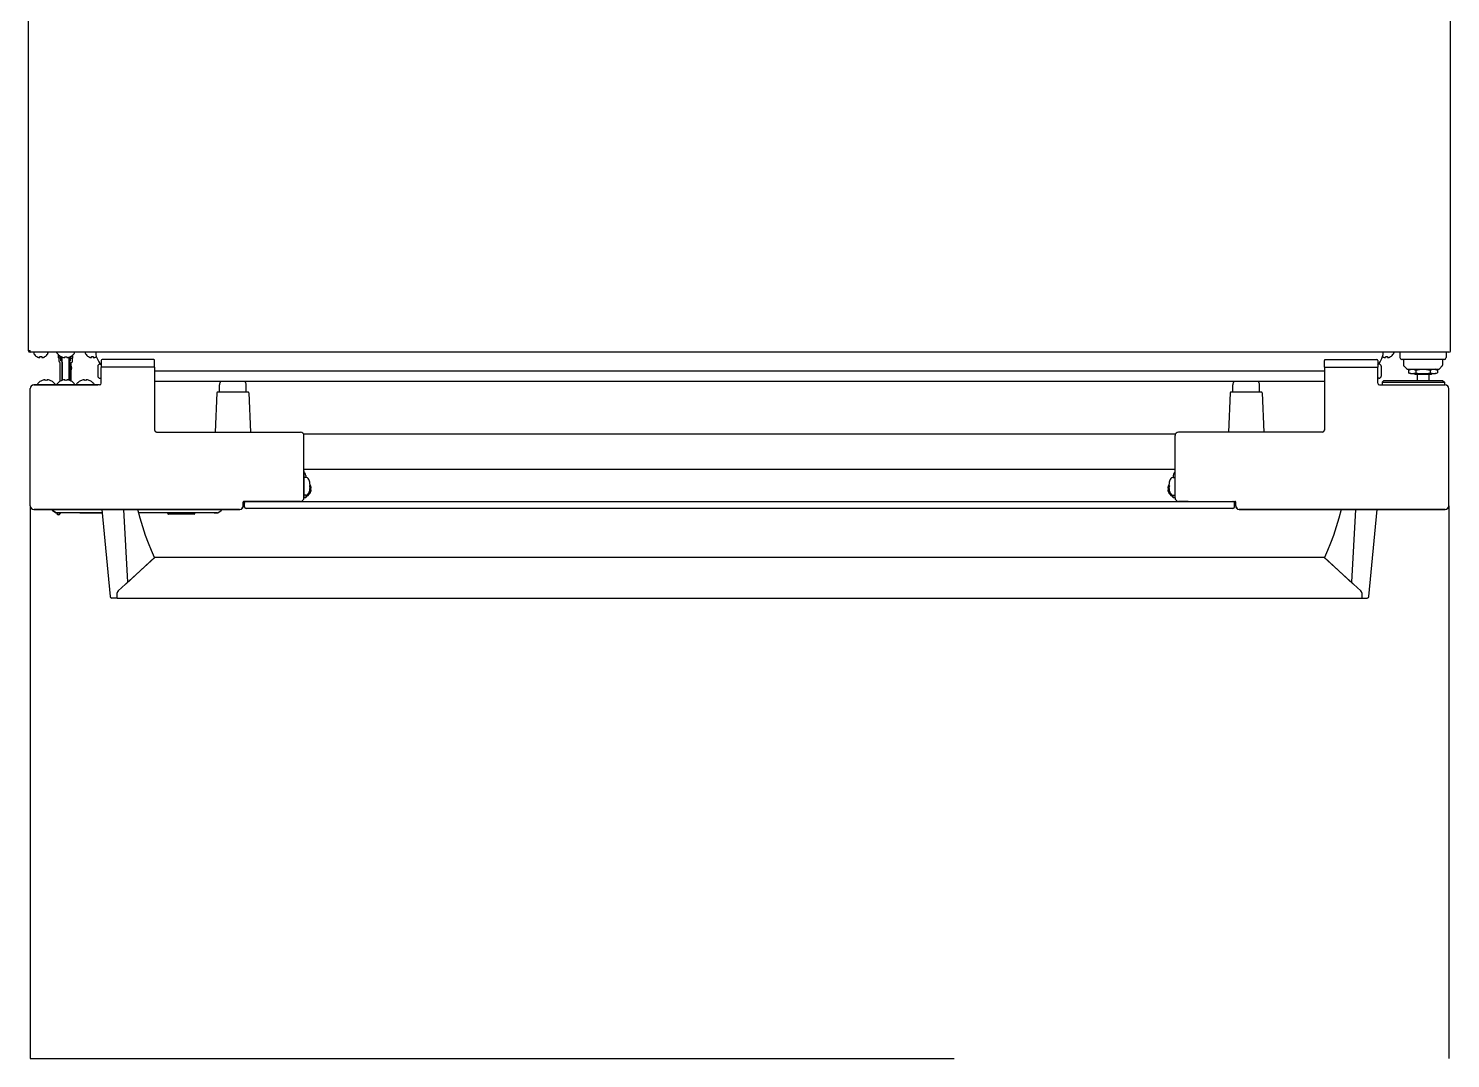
# Model space of a CAD drawing. Header units: millimetres. Extents: x -4975 to 152, y 4191 to 7264.
# Drawn here: x -2086 to -1286, y 4191 to 4771 of the extents above; entities that cross this region are included whole.
import ezdxf

# ---------------------------------------------------------------- set-up
doc = ezdxf.new("R2010")
doc.units = ezdxf.units.MM
doc.header["$LTSCALE"] = 346.5
doc.linetypes.add('HIDDEN', pattern=[0.2, 0.1, -0.1])
doc.layers.get('0').update_dxf_attribs({"linetype": 'CONTINUOUS'})
doc.layers.add('GEOM', color=7, linetype='CONTINUOUS')

msp = doc.modelspace()

# ---------------------------------------------------------------- linework, layer by layer
at = {"color": 7, "linetype": 'Continuous'}
for p, q in [((-2086.04, 4589.4), (-2086.04, 5287.8)), ((-1286.04, 4589.4), (-1286.04, 5287.8)), ((-2085.14, 4589.4), (-2086.04, 4589.4)), ((-2085.85, 4588.94), (-2085.27, 4589.4)), ((-2085.14, 4588.94), (-2085.14, 4589.5)), ((-2085.14, 4588.94), (-2085.14, 4588.6)), ((-2085.04, 4588.6), (-2085.14, 4588.6)), ((-1287.04, 4588.6), (-2085.04, 4588.6)), ((-2083.04, 4588.2), (-2083.04, 4588)), ((-2081.34, 4586.12), (-2081.34, 4586.15)), ((-2079.54, 4585.6), (-2079.54, 4586.15)), ((-2078.54, 4586.15), (-2078.54, 4585.6)), ((-2076.74, 4586.15), (-2076.74, 4586.12)), ((-2075.04, 4588.2), (-2075.04, 4588)), ((-2070.04, 4588.28), (-2070.04, 4588.4)), ((-2069.54, 4587.56), (-2069.54, 4587.6)), ((-2069.54, 4587.6), (-2069.52, 4587.6)), ((-2069.09, 4585.55), (-2069.09, 4587.15)), ((-2068.79, 4583.4), (-2068.79, 4586.89)), ((-2068.79, 4586.75), (-2068.71, 4586.75)), ((-2067.79, 4585.25), (-2068.79, 4585.25)), ((-2068.71, 4586.75), (-2068.6, 4586.75)), ((-2067.79, 4583.75), (-2067.79, 4586.25)), ((-2067.04, 4572.86), (-2067.04, 4585.93)), ((-2065.59, 4585.64), (-2065.59, 4586)), ((-2064.49, 4586), (-2064.49, 4585.64)), ((-2063.04, 4572.86), (-2063.04, 4585.93)), ((-2062.29, 4583.75), (-2062.29, 4586.25)), ((-2062.29, 4585.25), (-2061.29, 4585.25)), ((-2061.3, 4586.75), (-2061.48, 4586.75)), ((-2061.29, 4583.4), (-2061.29, 4586.89)), ((-2060.99, 4585.55), (-2060.99, 4587.15)), ((-2060.56, 4587.6), (-2060.54, 4587.6)), ((-2060.54, 4587.6), (-2060.54, 4587.56)), ((-2060.04, 4588.28), (-2060.04, 4588.4)), ((-2054.04, 4588.2), (-2054.04, 4588)), ((-2052.34, 4586.12), (-2052.34, 4586.15)), ((-2050.54, 4585.6), (-2050.54, 4586.15)), ((-2049.54, 4586.15), (-2049.54, 4585.6)), ((-2015.54, 4584.45), (-2044.54, 4584.45)), ((-1356.54, 4584.45), (-1327.54, 4584.45)), ((-1322.54, 4585.6), (-1322.54, 4586.15)), ((-1321.54, 4586.15), (-1321.54, 4585.6)), ((-1319.74, 4586.15), (-1319.74, 4586.12)), ((-1318.04, 4588.2), (-1318.04, 4588)), ((-1286.94, 4588.6), (-1287.04, 4588.6)), ((-2068.14, 4572.36), (-2068.14, 4582.75)), ((-2067.14, 4583.1), (-2067.14, 4572.83)), ((-2062.94, 4583.1), (-2062.94, 4572.83)), ((-2061.94, 4572.36), (-2061.94, 4582.75)), ((-2047.04, 4580.7), (-2047.04, 4575.2)), ((-2045.79, 4581.95), (-2045.46, 4581.95)), ((-2045.04, 4583.95), (-2045.04, 4580.2)), ((-2045.04, 4571.2), (-2045.04, 4579.95)), ((-2015.29, 4580.2), (-2044.79, 4580.2)), ((-2015.04, 4580.2), (-2015.04, 4583.95)), ((-2015.04, 4579.95), (-2015.04, 4544.7)), ((-2015.04, 4578.2), (-1357.04, 4578.2)), ((-1357.04, 4580.2), (-1357.04, 4583.95)), ((-1357.04, 4579.95), (-1357.04, 4544.7)), ((-1356.79, 4580.2), (-1327.29, 4580.2)), ((-1327.04, 4583.95), (-1327.04, 4580.2)), ((-1327.04, 4571.2), (-1327.04, 4579.96)), ((-1326.29, 4581.95), (-1326.62, 4581.95)), ((-1325.04, 4580.7), (-1325.04, 4575.2)), ((-1309.62, 4578.6), (-1308.52, 4579.1)), ((-1309.62, 4578.6), (-1309.62, 4577.1)), ((-1308.52, 4576.6), (-1309.62, 4577.1)), ((-1308.52, 4576.6), (-1294.56, 4576.6)), ((-1306.04, 4576.1), (-1306.54, 4576.6)), ((-1297.04, 4576.1), (-1306.04, 4576.1)), ((-1305.58, 4578.6), (-1305.58, 4577.1)), ((-1304.79, 4576.1), (-1304.79, 4572.7)), ((-1298.29, 4576.1), (-1298.29, 4572.7)), ((-1297.5, 4578.6), (-1297.5, 4577.1)), ((-1297.04, 4576.1), (-1296.54, 4576.6)), ((-1293.46, 4578.6), (-1294.56, 4579.1)), ((-1294.56, 4576.6), (-1293.46, 4577.1)), ((-1293.46, 4578.6), (-1293.46, 4577.1)), ((-2085.04, 4502.2), (-2085.04, 4568.2)), ((-2085.04, 4547.48), (-2085.04, 4568.2)), ((-2046.04, 4570.2), (-2083.04, 4570.2)), ((-2047.04, 4570.2), (-2083.04, 4570.2)), ((-2083.04, 4570.2), (-2047.04, 4570.2)), ((-2081.04, 4570.51), (-2081.04, 4570.4)), ((-2080.54, 4571.2), (-2080.54, 4571.24)), ((-2080.52, 4571.2), (-2080.54, 4571.2)), ((-2076.59, 4572.79), (-2076.59, 4573.16)), ((-2075.49, 4573.16), (-2075.49, 4572.79)), ((-2071.54, 4571.2), (-2071.56, 4571.2)), ((-2071.54, 4571.24), (-2071.54, 4571.2)), ((-2071.04, 4570.51), (-2071.04, 4570.4)), ((-2070.04, 4570.51), (-2070.04, 4570.4)), ((-2069.54, 4571.2), (-2069.54, 4571.24)), ((-2069.52, 4571.2), (-2069.54, 4571.2)), ((-2065.59, 4572.79), (-2065.59, 4573.16)), ((-2064.49, 4573.16), (-2064.49, 4572.79)), ((-2060.54, 4571.2), (-2060.56, 4571.2)), ((-2060.54, 4571.24), (-2060.54, 4571.2)), ((-2060.04, 4570.51), (-2060.04, 4570.4)), ((-2059.04, 4570.51), (-2059.04, 4570.4)), ((-2058.54, 4571.2), (-2058.54, 4571.24)), ((-2058.52, 4571.2), (-2058.54, 4571.2)), ((-2054.59, 4572.79), (-2054.59, 4573.16)), ((-2053.49, 4573.16), (-2053.49, 4572.79)), ((-2049.54, 4571.2), (-2049.56, 4571.2)), ((-2049.54, 4571.24), (-2049.54, 4571.2)), ((-2049.04, 4570.51), (-2049.04, 4570.4)), ((-2045.79, 4573.95), (-2045.54, 4573.95)), ((-1357.04, 4572.2), (-2015.04, 4572.2)), ((-1978.54, 4566.45), (-1978.54, 4570.24)), ((-1963.54, 4566.45), (-1963.54, 4570.24)), ((-1408.54, 4566.45), (-1408.54, 4570.24)), ((-1393.54, 4566.45), (-1393.54, 4570.24)), ((-1326.29, 4573.95), (-1326.54, 4573.95)), ((-1326.04, 4570.2), (-1289.04, 4570.2)), ((-1325.04, 4570.2), (-1289.04, 4570.2)), ((-1325.04, 4570.2), (-1289.04, 4570.2)), ((-1287.04, 4502.2), (-1287.04, 4568.2)), ((-1287.04, 4547.48), (-1287.04, 4568.2)), ((-1980.06, 4565.72), (-1981.02, 4543.7)), ((-1962.52, 4566.2), (-1979.56, 4566.2)), ((-1962.02, 4565.72), (-1961.06, 4543.7)), ((-1410.06, 4565.72), (-1411.02, 4543.7)), ((-1392.52, 4566.2), (-1409.56, 4566.2)), ((-1392.02, 4565.72), (-1391.06, 4543.7)), ((-2014.04, 4543.7), (-1933.04, 4543.7)), ((-1440.8, 4542.6), (-1931.28, 4542.6)), ((-1931.04, 4506.7), (-1931.04, 4541.7)), ((-1441.04, 4506.7), (-1441.04, 4541.7)), ((-1358.04, 4543.7), (-1439.04, 4543.7)), ((-1441.04, 4522.6), (-1931.04, 4522.6)), ((-1931.04, 4521.83), (-1931.04, 4506.7)), ((-1931.04, 4506.7), (-1931.04, 4521.58)), ((-1930.96, 4521.03), (-1930.63, 4520.7)), ((-1441.12, 4521.03), (-1441.46, 4520.7)), ((-1441.04, 4506.7), (-1441.04, 4521.81)), ((-1441.04, 4506.7), (-1441.04, 4521.58)), ((-1929.75, 4518.2), (-1930.79, 4518.2)), ((-1930.04, 4519.28), (-1930.04, 4518.2)), ((-1927.85, 4515.5), (-1927.84, 4515.5)), ((-1927.6, 4514), (-1927.56, 4514)), ((-1927.6, 4513.77), (-1927.58, 4513.8)), ((-1927.6, 4512.2), (-1927.05, 4512.2)), ((-1445.04, 4512.2), (-1444.49, 4512.2)), ((-1444.52, 4514), (-1444.49, 4514)), ((-1444.49, 4512.62), (-1444.5, 4512.6)), ((-1444.25, 4515.5), (-1444.24, 4515.5)), ((-1442.34, 4518.2), (-1441.29, 4518.2)), ((-1442.04, 4519.28), (-1442.04, 4518.2)), ((-1965.24, 4502.2), (-1965.24, 4504.2)), ((-1965.04, 4504.59), (-1965.04, 4502.2)), ((-1965.04, 4502.2), (-1965.04, 4504.59)), ((-1933.04, 4504.7), (-1964.74, 4504.7)), ((-1963.54, 4504.69), (-1408.54, 4504.69)), ((-1933.04, 4504.7), (-1938.45, 4504.7)), ((-1938.45, 4504.7), (-1933.04, 4504.7)), ((-1930.04, 4506.7), (-1931.04, 4506.7)), ((-1929.75, 4508.2), (-1930.79, 4508.2)), ((-1930.04, 4508.2), (-1930.04, 4506.7)), ((-1929.44, 4507.7), (-1929.64, 4507.7)), ((-1927.84, 4510.9), (-1927.85, 4510.9)), ((-1927.05, 4511.2), (-1927.6, 4511.2)), ((-1927.56, 4509.4), (-1927.6, 4509.4)), ((-1444.49, 4511.2), (-1445.04, 4511.2)), ((-1444.49, 4509.4), (-1444.52, 4509.4)), ((-1444.24, 4510.9), (-1444.25, 4510.9)), ((-1442.64, 4507.7), (-1442.44, 4507.7)), ((-1442.34, 4508.2), (-1441.29, 4508.2)), ((-1442.04, 4506.7), (-1442.04, 4508.2)), ((-1441.04, 4506.7), (-1442.04, 4506.7)), ((-1433.64, 4504.7), (-1439.04, 4504.7)), ((-1433.64, 4504.7), (-1439.04, 4504.7)), ((-1439.04, 4504.7), (-1407.34, 4504.7)), ((-1407.04, 4502.2), (-1407.04, 4504.59)), ((-1407.04, 4502.2), (-1407.04, 4504.59)), ((-1406.84, 4502.2), (-1406.84, 4504.2)), ((-2083.04, 4500.2), (-1967.04, 4500.2)), ((-1967.24, 4500.2), (-2082.78, 4500.2)), ((-2072.71, 4499.96), (-2072.72, 4500.2)), ((-2072.71, 4499.96), (-2072.71, 4499.89)), ((-2072.71, 4499.89), (-2072.65, 4499.74)), ((-2072.65, 4499.74), (-2072.62, 4499.7)), ((-2072.62, 4499.7), (-2072.56, 4499.61)), ((-2072.56, 4499.61), (-2072.48, 4499.55)), ((-2070.53, 4498.28), (-2072.49, 4499.55)), ((-2072.48, 4499.55), (-2070.53, 4498.28)), ((-2072.48, 4499.55), (-2071.62, 4498.99)), ((-2071.62, 4498.99), (-2071.17, 4498.7)), ((-2044.6, 4498.2), (-2070.25, 4498.2)), ((-2070.08, 4498.2), (-2068.44, 4498.2)), ((-2069.74, 4497.2), (-2069.74, 4498.2)), ((-2069.1, 4497.2), (-2069.74, 4497.2)), ((-2044.6, 4498.15), (-2057.08, 4498.15)), ((-2044.79, 4500.2), (-2040.14, 4451.21)), ((-2032.54, 4500.2), (-2030.26, 4459.2)), ((-1979.83, 4498.2), (-2023.97, 4498.2)), ((-2007.54, 4497.95), (-2007.54, 4497.7)), ((-1992.79, 4497.45), (-2007.29, 4497.45)), ((-1992.54, 4497.95), (-1992.54, 4497.7)), ((-1981.65, 4498.2), (-1980, 4498.2)), ((-1979.56, 4498.28), (-1977.6, 4499.55)), ((-1979.56, 4498.28), (-1977.6, 4499.55)), ((-1977.6, 4499.55), (-1977.56, 4499.58)), ((-1977.4, 4499.8), (-1977.37, 4499.96)), ((-1977.37, 4499.96), (-1977.36, 4500.2)), ((-1964.54, 4501.69), (-1964.54, 4503.69)), ((-1408.54, 4500.69), (-1963.54, 4500.69)), ((-1407.54, 4501.69), (-1407.54, 4503.69)), ((-1289.04, 4500.2), (-1405.04, 4500.2)), ((-1404.84, 4500.2), (-1289.3, 4500.2)), ((-1339.54, 4500.2), (-1341.82, 4459.2)), ((-1331.94, 4451.21), (-1327.29, 4500.2)), ((-2035.55, 4454.32), (-2014.96, 4473.2)), ((-2015.04, 4473.2), (-2031.14, 4458.38)), ((-1357.13, 4473.2), (-2014.96, 4473.2)), ((-1357.13, 4473.2), (-1336.53, 4454.32)), ((-1357.04, 4473.2), (-1340.94, 4458.38)), ((-2036.04, 4450.2), (-2039.18, 4450.31)), ((-2036.04, 4450.2), (-2036.04, 4453.22)), ((-2036.04, 4450.2), (-1336.04, 4450.2)), ((-1336.04, 4453.22), (-1336.04, 4450.2)), ((-1336.04, 4450.2), (-1332.91, 4450.31))]:
    msp.add_line(p, q, dxfattribs=at)
at = {"color": 253, "linetype": 'HIDDEN', "ltscale": 15}
for p, q in [((-2085.04, 4502.2), (-2085.04, 4191.2)), ((-1287.04, 4502.2), (-1287.04, 4191.2)), ((-2085.04, 4191.2), (-1287.04, 4191.2))]:
    msp.add_line(p, q, dxfattribs=at)
at = {"color": 7, "linetype": 'Continuous'}
for points in [[(-2072.71, 4499.96), (-2072.71, 4499.93), (-2072.71, 4499.89), (-2072.7, 4499.85), (-2072.69, 4499.82)], [(-2072.69, 4499.82), (-2072.67, 4499.78), (-2072.66, 4499.74), (-2072.64, 4499.71), (-2072.61, 4499.68)], [(-2072.61, 4499.68), (-2072.59, 4499.64), (-2072.56, 4499.61), (-2072.53, 4499.58), (-2072.49, 4499.56), (-2072.48, 4499.55)], [(-2015.04, 4473.2), (-2016.88, 4477), (-2018.54, 4481.17), (-2020.1, 4485.59), (-2021.64, 4490.33), (-2023.13, 4495.29), (-2024.54, 4500.2)], [(-1977.56, 4499.58), (-1977.47, 4499.68), (-1977.4, 4499.8)], [(-1347.54, 4500.2), (-1348.95, 4495.29), (-1350.45, 4490.33), (-1351.98, 4485.59), (-1353.54, 4481.17), (-1355.2, 4477), (-1357.04, 4473.2)]]:
    msp.add_lwpolyline(points, dxfattribs=at)
for centre, radius, start, end in [((-2085.14, 4589.5), 0.9, 186.33413, 270), ((-2082.64, 4588.2), 0.4, 90, 180), ((-2082.64, 4588), 0.4, 180, 210.30118), ((-2078.84, 4590.22), 4.8, 210.30118, 238.62729), ((-2078.85, 4590.2), 4.75, 238.46592, 241.0313), ((-2078.86, 4590.2), 4.75, 241.03163, 241.99262), ((-2078.86, 4590.2), 4.75, 241.99259, 243.31875), ((-2078.86, 4590.2), 4.74, 243.3188, 244.45978), ((-2078.86, 4590.19), 4.74, 244.45979, 245.42782), ((-2078.86, 4590.19), 4.73, 245.4278, 246.68253), ((-2078.87, 4590.18), 4.73, 246.68262, 247.45262), ((-2078.87, 4590.18), 4.72, 247.45244, 248.99746), ((-2078.87, 4590.17), 4.72, 248.99775, 249.4819), ((-2078.87, 4590.16), 4.7, 249.48126, 251.53441), ((-2078.88, 4590.14), 4.68, 251.53495, 252.62273), ((-2078.89, 4590.12), 4.67, 252.62279, 253.60512), ((-2078.89, 4590.09), 4.64, 253.60363, 255.68242), ((-2079.79, 4587.59), 2.01, 262.72591, 264.7415), ((-2079.79, 4587.57), 1.98, 264.74422, 265.39913), ((-2079.79, 4587.56), 1.97, 265.39843, 266.78331), ((-2079.79, 4587.55), 1.96, 266.78408, 267.62353), ((-2079.79, 4587.54), 1.96, 267.62337, 268.84548), ((-2079.79, 4587.54), 1.95, 268.84587, 270.92582), ((-2079.79, 4587.54), 1.95, 270.92611, 271.99638), ((-2079.79, 4587.55), 1.96, 271.99641, 273.02279), ((-2079.79, 4587.56), 1.97, 273.0233, 274.28602), ((-2079.79, 4587.57), 1.98, 274.28564, 275.13722), ((-2079.8, 4587.59), 2.01, 275.14015, 277.27441), ((-2079.04, 4589.92), 3.8, 262.43512, 277.56488), ((-2078.29, 4587.59), 2.01, 262.72561, 264.85983), ((-2078.29, 4587.57), 1.98, 264.86273, 265.7144), ((-2078.29, 4587.56), 1.97, 265.71404, 266.97664), ((-2078.29, 4587.55), 1.96, 266.97715, 268.00366), ((-2078.29, 4587.54), 1.95, 268.00369, 269.07382), ((-2078.29, 4587.54), 1.95, 269.07411, 271.15407), ((-2078.29, 4587.54), 1.95, 271.15446, 272.37669), ((-2078.29, 4587.55), 1.96, 272.37651, 273.21588), ((-2078.29, 4587.56), 1.97, 273.21665, 274.6016), ((-2078.29, 4587.57), 1.98, 274.60089, 275.25577), ((-2078.3, 4587.59), 2.01, 275.2585, 277.27409), ((-2079.19, 4590.09), 4.64, 284.31758, 286.39637), ((-2079.2, 4590.12), 4.67, 286.39488, 287.37721), ((-2079.2, 4590.14), 4.68, 287.37727, 288.46505), ((-2079.21, 4590.16), 4.7, 288.46559, 290.51874), ((-2079.21, 4590.17), 4.72, 290.5181, 291.00225), ((-2079.21, 4590.18), 4.72, 291.00254, 292.54756), ((-2079.22, 4590.18), 4.73, 292.54738, 293.31738), ((-2079.22, 4590.19), 4.73, 293.31747, 294.5722), ((-2079.22, 4590.19), 4.74, 294.57218, 295.5402), ((-2079.22, 4590.2), 4.74, 295.54022, 296.6812), ((-2079.22, 4590.2), 4.75, 296.68125, 298.00741), ((-2079.23, 4590.2), 4.75, 298.00738, 298.96837), ((-2079.23, 4590.2), 4.75, 298.9687, 301.53408), ((-2079.24, 4590.22), 4.8, 301.37271, 329.69882), ((-2075.44, 4588.2), 0.4, 0, 90), ((-2075.44, 4588), 0.4, 329.69882, 0), ((-2069.84, 4588.4), 0.2, 90, 180), ((-2069.84, 4588.28), 0.2, 180, 213.2419), ((-2065.24, 4591.3), 5.7, 213.2419, 221.02825), ((-2065.24, 4591.3), 5.67, 220.81739, 224.48337), ((-2068.79, 4585.55), 0.3, 180, 270), ((-2065.12, 4591.95), 6.33, 263.18367, 265.70428), ((-2065.04, 4591.8), 5.82, 264.58206, 275.41794), ((-2064.97, 4591.95), 6.33, 274.2958, 276.81626), ((-2061.29, 4585.55), 0.3, 270, 0), ((-2064.85, 4591.3), 5.67, 315.51665, 319.18259), ((-2064.84, 4591.3), 5.7, 318.97175, 326.7581), ((-2060.24, 4588.4), 0.2, 0, 90), ((-2060.24, 4588.28), 0.2, 326.7581, 0), ((-2053.64, 4588.2), 0.4, 90, 180), ((-2053.64, 4588), 0.4, 180, 210.30118), ((-2049.84, 4590.22), 4.8, 210.30118, 238.62729), ((-2049.85, 4590.2), 4.75, 238.46592, 241.0313), ((-2049.86, 4590.2), 4.75, 241.03163, 241.99262), ((-2049.86, 4590.2), 4.75, 241.99259, 243.31875), ((-2049.86, 4590.2), 4.74, 243.3188, 244.45978), ((-2049.86, 4590.19), 4.74, 244.45979, 245.42782), ((-2049.86, 4590.19), 4.73, 245.4278, 246.68253), ((-2049.87, 4590.18), 4.73, 246.68262, 247.45262), ((-2049.87, 4590.18), 4.72, 247.45244, 248.99746), ((-2049.87, 4590.17), 4.72, 248.99775, 249.4819), ((-2049.87, 4590.16), 4.7, 249.48126, 251.53441), ((-2049.88, 4590.14), 4.68, 251.53495, 252.62273), ((-2049.89, 4590.12), 4.67, 252.62279, 253.60512), ((-2049.89, 4590.09), 4.64, 253.60363, 255.68242), ((-2050.79, 4587.59), 2.01, 262.72591, 264.7415), ((-2050.79, 4587.57), 1.98, 264.74422, 265.39913), ((-2050.79, 4587.56), 1.97, 265.39843, 266.78331), ((-2050.79, 4587.55), 1.96, 266.78408, 267.62353), ((-2050.79, 4587.54), 1.96, 267.62337, 268.84548), ((-2050.79, 4587.54), 1.95, 268.84587, 270.92582), ((-2050.79, 4587.54), 1.95, 270.92611, 271.99638), ((-2050.79, 4587.55), 1.96, 271.99641, 273.02279), ((-2050.79, 4587.56), 1.97, 273.0233, 274.28602), ((-2050.79, 4587.57), 1.98, 274.28564, 275.13722), ((-2050.8, 4587.59), 2.01, 275.14015, 277.27441), ((-2050.04, 4589.92), 3.8, 262.43512, 277.56488), ((-2049.29, 4587.59), 2.01, 262.72561, 264.85983), ((-2049.29, 4587.57), 1.98, 264.86273, 265.7144), ((-2049.29, 4587.56), 1.97, 265.71404, 266.97664), ((-2049.29, 4587.55), 1.96, 266.97715, 268.00366), ((-2049.29, 4587.54), 1.95, 268.00369, 269.07382), ((-2049.29, 4587.54), 1.95, 269.07411, 271.15407), ((-2049.29, 4587.54), 1.95, 271.15446, 272.37669), ((-2049.29, 4587.55), 1.96, 272.37651, 273.21588), ((-2049.29, 4587.56), 1.97, 273.21665, 274.6016), ((-2049.29, 4587.57), 1.98, 274.60089, 275.25577), ((-2049.3, 4587.59), 2.01, 275.2585, 277.27409), ((-2050.19, 4590.09), 4.64, 284.31758, 286.39637), ((-2050.2, 4590.12), 4.67, 286.39488, 287.37721), ((-2050.2, 4590.14), 4.68, 287.37727, 288.46505), ((-2050.21, 4590.16), 4.7, 288.46559, 290.51874), ((-2050.21, 4590.17), 4.72, 290.5181, 291.00225), ((-2050.21, 4590.18), 4.72, 291.00254, 292.54756), ((-2050.22, 4590.18), 4.73, 292.54738, 293.31738), ((-2050.22, 4590.19), 4.73, 293.31747, 294.5722), ((-2050.22, 4590.19), 4.74, 294.57218, 295.5402), ((-2050.22, 4590.2), 4.74, 295.54022, 296.6812), ((-2040.1, 4588.14), 8, 176.70539, 211.99587), ((-2050.22, 4590.2), 4.75, 296.68125, 298.00741), ((-2050.23, 4590.2), 4.75, 298.00738, 298.96837), ((-2050.23, 4590.2), 4.75, 298.96849, 300.35758), ((-2044.54, 4583.95), 0.5, 90.00357, 179.99807), ((-2015.54, 4583.95), 0.5, 359.95321, 89.97039), ((-1356.54, 4583.95), 0.5, 90.02961, 180.04679), ((-1327.54, 4583.95), 0.5, 0.00193, 89.99643), ((-1331.99, 4588.14), 8, 328.00413, 3.29461), ((-1321.86, 4590.2), 4.75, 239.64244, 241.03151), ((-1321.86, 4590.2), 4.75, 241.03163, 241.99262), ((-1321.86, 4590.2), 4.75, 241.99259, 243.31875), ((-1321.86, 4590.2), 4.74, 243.3188, 244.45978), ((-1321.86, 4590.19), 4.74, 244.45979, 245.42782), ((-1321.86, 4590.19), 4.73, 245.4278, 246.68253), ((-1321.87, 4590.18), 4.73, 246.68262, 247.45262), ((-1321.87, 4590.18), 4.72, 247.45244, 248.99746), ((-1321.87, 4590.17), 4.72, 248.99775, 249.4819), ((-1321.87, 4590.16), 4.7, 249.48126, 251.53441), ((-1321.88, 4590.14), 4.68, 251.53495, 252.62273), ((-1321.89, 4590.12), 4.67, 252.62279, 253.60512), ((-1321.89, 4590.09), 4.64, 253.60363, 255.68242), ((-1322.79, 4587.59), 2.01, 262.72591, 264.7415), ((-1322.79, 4587.57), 1.98, 264.74422, 265.39913), ((-1322.79, 4587.56), 1.97, 265.39843, 266.78331), ((-1322.79, 4587.55), 1.96, 266.78408, 267.62353), ((-1322.79, 4587.54), 1.96, 267.62337, 268.84548), ((-1322.79, 4587.54), 1.95, 268.84587, 270.92582), ((-1322.79, 4587.54), 1.95, 270.92611, 271.99638), ((-1322.79, 4587.55), 1.96, 271.99641, 273.02279), ((-1322.79, 4587.56), 1.97, 273.0233, 274.28602), ((-1322.79, 4587.57), 1.98, 274.28564, 275.13722), ((-1322.8, 4587.59), 2.01, 275.14015, 277.27441), ((-1322.04, 4589.92), 3.8, 262.43512, 277.56488), ((-1321.29, 4587.59), 2.01, 262.72561, 264.85983), ((-1321.29, 4587.57), 1.98, 264.86273, 265.7144), ((-1321.29, 4587.56), 1.97, 265.71404, 266.97664), ((-1321.29, 4587.55), 1.96, 266.97715, 268.00366), ((-1321.29, 4587.54), 1.95, 268.00369, 269.07382), ((-1321.29, 4587.54), 1.95, 269.07411, 271.15407), ((-1321.29, 4587.54), 1.95, 271.15446, 272.37669), ((-1321.29, 4587.55), 1.96, 272.37651, 273.21588), ((-1321.29, 4587.56), 1.97, 273.21665, 274.6016), ((-1321.29, 4587.57), 1.98, 274.60089, 275.25577), ((-1321.3, 4587.59), 2.01, 275.2585, 277.27409), ((-1322.19, 4590.09), 4.64, 284.31758, 286.39637), ((-1322.2, 4590.12), 4.67, 286.39488, 287.37721), ((-1322.2, 4590.14), 4.68, 287.37727, 288.46505), ((-1322.21, 4590.16), 4.7, 288.46559, 290.51874), ((-1322.21, 4590.17), 4.72, 290.5181, 291.00225), ((-1322.21, 4590.18), 4.72, 291.00254, 292.54756), ((-1322.22, 4590.18), 4.73, 292.54738, 293.31738), ((-1322.22, 4590.19), 4.73, 293.31747, 294.5722), ((-1322.22, 4590.19), 4.74, 294.57218, 295.5402), ((-1322.22, 4590.2), 4.74, 295.54022, 296.6812), ((-1322.22, 4590.2), 4.75, 296.68125, 298.00741), ((-1322.23, 4590.2), 4.75, 298.00738, 298.96837), ((-1322.23, 4590.2), 4.75, 298.9687, 301.53408), ((-1322.24, 4590.22), 4.8, 301.37271, 329.69882), ((-1318.44, 4588.2), 0.4, 0, 90), ((-1318.44, 4588), 0.4, 329.69882, 0), ((-1286.94, 4589.5), 0.9, 270, 353.66587), ((-2068.14, 4583.4), 0.65, 179.9998, 270), ((-2067.79, 4583.1), 0.65, 0.00045, 90), ((-2069.78, 4579.75), 7.09, 15.26128, 18.07897), ((-2069.78, 4579.75), 7.09, 341.92103, 344.73872), ((-2062.29, 4583.1), 0.65, 90, 180.00032), ((-2061.94, 4583.4), 0.65, 270, 359.99969), ((-2067.32, 4579.75), 5.62, 342.85379, 17.14621), ((-2045.79, 4580.7), 1.25, 90.00258, 179.99742), ((-2031.87, 4593.28), 17.7, 211.99587, 221.87463), ((-2044.79, 4580.2), 0.251, 180.04349, 191.25613), ((-2044.79, 4580.2), 0.251, 191.21998, 202.4165), ((-2044.79, 4580.2), 0.248, 202.47026, 209.75961), ((-2015.29, 4580.2), 0.248, 330.24039, 337.52974), ((-2015.29, 4580.2), 0.251, 337.5835, 348.78002), ((-2015.29, 4580.2), 0.251, 348.74387, 359.95651), ((-1356.79, 4580.2), 0.251, 180.04349, 191.25613), ((-1356.79, 4580.2), 0.251, 191.21998, 202.4165), ((-1356.79, 4580.2), 0.248, 202.47026, 209.75961), ((-1327.29, 4580.2), 0.248, 330.24039, 337.52974), ((-1327.29, 4580.2), 0.251, 337.5835, 348.78002), ((-1327.29, 4580.2), 0.251, 348.74387, 359.95651), ((-1340.21, 4593.28), 17.7, 318.12537, 328.00413), ((-1326.29, 4580.7), 1.25, 0.00258, 89.99742), ((-2080.84, 4570.51), 0.2, 146.7581, 180), ((-2080.84, 4570.4), 0.2, 180, 270), ((-2076.24, 4567.5), 5.7, 138.97175, 146.7581), ((-2076.24, 4567.49), 5.67, 135.51665, 139.18259), ((-2076.12, 4566.84), 6.33, 94.2958, 96.81626), ((-2076.04, 4566.99), 5.82, 84.58206, 95.41794), ((-2075.97, 4566.84), 6.33, 83.18367, 85.70428), ((-2075.85, 4567.49), 5.67, 40.81739, 44.48337), ((-2075.84, 4567.5), 5.7, 33.2419, 41.02825), ((-2071.24, 4570.4), 0.2, 270, 0), ((-2071.24, 4570.51), 0.2, 0, 33.2419), ((-2069.84, 4570.51), 0.2, 146.7581, 180), ((-2069.84, 4570.4), 0.2, 180, 270), ((-2065.24, 4567.5), 5.7, 138.97175, 146.7581), ((-2065.24, 4567.49), 5.67, 135.51665, 139.18259), ((-2065.12, 4566.84), 6.33, 94.2958, 96.81626), ((-2065.04, 4566.99), 5.82, 84.58206, 95.41794), ((-2064.97, 4566.84), 6.33, 83.18367, 85.70428), ((-2064.85, 4567.49), 5.67, 40.81739, 44.48337), ((-2064.84, 4567.5), 5.7, 33.2419, 41.02825), ((-2060.24, 4570.4), 0.2, 270, 0), ((-2060.24, 4570.51), 0.2, 0, 33.2419), ((-2058.84, 4570.51), 0.2, 146.7581, 180), ((-2058.84, 4570.4), 0.2, 180, 270), ((-2054.24, 4567.5), 5.7, 138.97175, 146.7581), ((-2054.24, 4567.49), 5.67, 135.51665, 139.18259), ((-2054.12, 4566.84), 6.33, 94.2958, 96.81626), ((-2054.04, 4566.99), 5.82, 84.58206, 95.41794), ((-2053.97, 4566.84), 6.33, 83.18367, 85.70428), ((-2053.85, 4567.49), 5.67, 40.81739, 44.48337), ((-2053.84, 4567.5), 5.7, 33.2419, 41.02825), ((-2049.24, 4570.4), 0.2, 270, 0), ((-2049.24, 4570.51), 0.2, 0, 33.2419), ((-2045.79, 4575.2), 1.25, 180.00258, 269.99742), ((-2045.54, 4573.45), 0.5, 10.18937, 90.03913), ((-2044.11, 4497.61), 76.4, 90.82341, 91.02712), ((-2045.23, 4575.26), 1.25, 270.83306, 278.67183), ((-2045.54, 4573.45), 0.501, 0.02334, 10.23795), ((-1975.54, 4570.24), 3, 139.25877, 180), ((-1966.54, 4570.24), 3, 0, 40.74123), ((-1405.54, 4570.24), 3, 139.25877, 180), ((-1396.54, 4570.24), 3, 0, 40.74123), ((-1326.85, 4575.26), 1.25, 261.32817, 269.16694), ((-1326.54, 4573.45), 0.5, 89.96489, 180.03511), ((-1327.97, 4497.61), 76.4, 88.97288, 89.17659), ((-1326.29, 4575.2), 1.25, 270.00258, 359.99742), ((-1325.04, 4568.2), 2, 90, 91.91489), ((-1979.56, 4565.7), 0.5, 90, 177.5), ((-1978.29, 4566.45), 0.25, 180, 270), ((-1963.79, 4566.45), 0.25, 270, 0), ((-1962.52, 4565.7), 0.5, 2.5, 90), ((-1409.56, 4565.7), 0.5, 90, 177.5), ((-1408.29, 4566.45), 0.25, 180, 270), ((-1393.79, 4566.45), 0.25, 270, 0), ((-1392.52, 4565.7), 0.5, 2.5, 90), ((-1933.04, 4541.7), 2, 0.00275, 89.99725), ((-1439.04, 4541.7), 2, 90.00275, 179.99725), ((-1932.04, 4519.28), 2, 0, 45), ((-1440.04, 4519.28), 2, 135, 180), ((-1930.79, 4517.95), 0.25, 90, 180), ((-1929.75, 4516.95), 1.25, 28.60206, 90), ((-1936.62, 4513.2), 9.08, 14.6676, 28.60206), ((-1936.51, 4513.27), 8.95, 12.63084, 14.39435), ((-1936.62, 4513.2), 8.79, 357.39099, 2.60901), ((-1936.52, 4513.27), 8.95, 4.19923, 12.62565), ((-1936.52, 4513.12), 8.95, 347.37435, 355.80077), ((-1931.66, 4511.5), 4.8, 31.37271, 32.14377), ((-1931.65, 4511.51), 4.75, 29.35913, 31.53405), ((-1931.35, 4511.7), 3.79, 0.00886, 7.59866), ((-1936.5, 4513.28), 8.94, 3.35027, 4.19291), ((-1936.5, 4513.12), 8.94, 355.80709, 356.64973), ((-1931.65, 4511.51), 4.75, 28.96837, 29.35896), ((-1931.64, 4511.51), 4.75, 28.00738, 28.96837), ((-1931.64, 4511.51), 4.75, 26.68125, 28.00741), ((-1931.64, 4511.52), 4.74, 25.54022, 26.6812), ((-1931.64, 4511.52), 4.74, 24.57218, 25.5402), ((-1931.63, 4511.52), 4.73, 23.31747, 24.5722), ((-1931.63, 4511.52), 4.73, 22.54738, 23.31738), ((-1931.62, 4511.52), 4.72, 21.00254, 22.54756), ((-1931.61, 4511.53), 4.72, 20.5181, 21.00225), ((-1931.6, 4511.53), 4.7, 18.46559, 20.51874), ((-1931.58, 4511.54), 4.68, 17.37727, 18.46505), ((-1931.57, 4511.54), 4.67, 16.39488, 17.37721), ((-1931.54, 4511.55), 4.64, 14.31758, 16.39637), ((-1929.03, 4512.44), 2.01, 5.14015, 7.27441), ((-1929.04, 4512.45), 2.01, 352.72591, 354.7415), ((-1929.01, 4512.45), 1.98, 4.28564, 5.13722), ((-1929, 4512.45), 1.97, 355.39843, 356.78331), ((-1929.01, 4512.45), 1.98, 354.74422, 355.39913), ((-1929, 4512.45), 1.97, 3.0233, 4.28602), ((-1928.99, 4512.45), 1.96, 1.99641, 3.02279), ((-1928.98, 4512.45), 1.95, 0.92611, 1.99638), ((-1928.98, 4512.45), 1.95, 358.84587, 0.92582), ((-1928.98, 4512.45), 1.96, 357.62337, 358.84548), ((-1928.99, 4512.45), 1.96, 356.78408, 357.62353), ((-1443.07, 4512.45), 1.98, 174.86273, 175.7144), ((-1443.08, 4512.45), 1.97, 175.71404, 176.97664), ((-1443.09, 4512.45), 1.96, 176.97715, 178.00366), ((-1443.1, 4512.45), 1.95, 178.00369, 179.07382), ((-1443.1, 4512.45), 1.95, 179.07411, 181.15407), ((-1443.1, 4512.45), 1.95, 181.15446, 182.37669), ((-1443.09, 4512.45), 1.96, 182.37651, 183.21588), ((-1443.08, 4512.45), 1.97, 183.21665, 184.6016), ((-1443.07, 4512.45), 1.98, 184.60089, 185.25577), ((-1440.54, 4511.55), 4.64, 163.60363, 165.68242), ((-1443.05, 4512.44), 2.01, 172.72561, 174.85983), ((-1443.05, 4512.45), 2.01, 185.2585, 187.27409), ((-1440.51, 4511.54), 4.67, 162.62279, 163.60512), ((-1440.5, 4511.54), 4.68, 161.53495, 162.62273), ((-1440.48, 4511.53), 4.7, 159.48126, 161.53441), ((-1440.47, 4511.53), 4.72, 158.99775, 159.4819), ((-1440.46, 4511.52), 4.72, 157.45244, 158.99746), ((-1440.46, 4511.52), 4.73, 156.68262, 157.45262), ((-1440.45, 4511.52), 4.73, 155.4278, 156.68253), ((-1440.45, 4511.52), 4.74, 154.45979, 155.42782), ((-1440.44, 4511.52), 4.74, 153.3188, 154.45978), ((-1440.44, 4511.51), 4.75, 151.99259, 153.31875), ((-1440.44, 4511.51), 4.75, 151.03163, 151.99262), ((-1440.44, 4511.51), 4.75, 150.64097, 151.03163), ((-1440.43, 4511.51), 4.75, 148.46595, 150.64079), ((-1440.42, 4511.5), 4.8, 147.85623, 148.62729), ((-1440.73, 4511.7), 3.79, 172.40134, 179.99114), ((-1435.58, 4513.28), 8.94, 175.80709, 176.64973), ((-1435.58, 4513.12), 8.94, 183.35027, 184.19291), ((-1435.57, 4513.27), 8.95, 167.37435, 175.80077), ((-1435.57, 4513.12), 8.95, 184.19923, 192.62565), ((-1435.57, 4513.27), 8.95, 165.60565, 167.36916), ((-1435.46, 4513.2), 9.08, 151.39794, 165.3324), ((-1435.46, 4513.2), 8.79, 177.39099, 182.60901), ((-1442.34, 4516.95), 1.25, 90, 151.39794), ((-1441.29, 4517.95), 0.25, 0, 90), ((-1963.54, 4503.69), 1, 90, 180), ((-1938.45, 4506.7), 2, 264.61069, 270), ((-1938.45, 4506.7), 2, 264.61069, 270), ((-1933.04, 4506.7), 2, 270, 0), ((-1933.04, 4506.7), 2, 270, 0), ((-1930.79, 4508.45), 0.25, 180, 270), ((-1929.64, 4508.1), 0.4, 202.5, 270), ((-1929.75, 4509.45), 1.25, 270, 331.39794), ((-1929.44, 4508.1), 0.4, 270, 300.30118), ((-1931.66, 4511.9), 4.8, 300.30118, 328.62729), ((-1936.62, 4513.2), 9.08, 331.39794, 345.3324), ((-1936.51, 4513.12), 8.95, 345.60565, 347.36916), ((-1931.35, 4511.7), 3.79, 352.40134, 359.99114), ((-1931.65, 4511.88), 4.75, 328.46592, 331.0313), ((-1931.64, 4511.88), 4.75, 331.03163, 331.99262), ((-1931.64, 4511.88), 4.75, 331.99259, 333.31875), ((-1931.64, 4511.88), 4.74, 333.3188, 334.45978), ((-1931.64, 4511.88), 4.74, 334.45979, 335.42782), ((-1931.63, 4511.88), 4.73, 335.4278, 336.68253), ((-1931.63, 4511.87), 4.73, 336.68262, 337.45262), ((-1931.62, 4511.87), 4.72, 337.45244, 338.99746), ((-1931.61, 4511.87), 4.72, 338.99775, 339.4819), ((-1931.6, 4511.86), 4.7, 339.48126, 341.53441), ((-1931.58, 4511.86), 4.68, 341.53495, 342.62273), ((-1931.57, 4511.85), 4.67, 342.62279, 343.60512), ((-1931.54, 4511.84), 4.64, 343.60363, 345.68242), ((-1929.04, 4510.94), 2.01, 5.2585, 7.27409), ((-1929.03, 4510.95), 2.01, 352.72561, 354.85983), ((-1929.01, 4510.95), 1.98, 4.60089, 5.25577), ((-1929, 4510.95), 1.97, 3.21665, 4.6016), ((-1929.01, 4510.95), 1.98, 354.86273, 355.7144), ((-1928.99, 4510.95), 1.96, 2.37651, 3.21588), ((-1928.98, 4510.95), 1.95, 1.15446, 2.37669), ((-1928.98, 4510.95), 1.95, 359.07411, 1.15407), ((-1928.98, 4510.95), 1.95, 358.00369, 359.07382), ((-1928.99, 4510.95), 1.96, 356.97715, 358.00366), ((-1929, 4510.95), 1.97, 355.71404, 356.97664), ((-1443.07, 4510.95), 1.98, 174.74422, 175.39913), ((-1443.08, 4510.95), 1.97, 175.39843, 176.78331), ((-1443.09, 4510.95), 1.96, 176.78408, 177.62353), ((-1443.1, 4510.95), 1.96, 177.62337, 178.84548), ((-1443.1, 4510.95), 1.95, 178.84587, 180.92582), ((-1443.1, 4510.95), 1.95, 180.92611, 181.99638), ((-1443.09, 4510.95), 1.96, 181.99641, 183.02279), ((-1443.08, 4510.95), 1.97, 183.0233, 184.28602), ((-1443.07, 4510.95), 1.98, 184.28564, 185.13722), ((-1443.05, 4510.94), 2.01, 172.72591, 174.7415), ((-1443.05, 4510.95), 2.01, 185.14015, 187.27441), ((-1440.54, 4511.84), 4.64, 194.31758, 196.39637), ((-1440.51, 4511.85), 4.67, 196.39488, 197.37721), ((-1440.5, 4511.86), 4.68, 197.37727, 198.46505), ((-1440.48, 4511.86), 4.7, 198.46559, 200.51874), ((-1440.47, 4511.87), 4.72, 200.5181, 201.00225), ((-1440.46, 4511.87), 4.72, 201.00254, 202.54756), ((-1440.46, 4511.87), 4.73, 202.54738, 203.31738), ((-1440.45, 4511.88), 4.73, 203.31747, 204.5722), ((-1440.45, 4511.88), 4.74, 204.57218, 205.5402), ((-1440.44, 4511.88), 4.74, 205.54022, 206.6812), ((-1440.44, 4511.88), 4.75, 206.68125, 208.00741), ((-1440.44, 4511.88), 4.75, 208.00738, 208.96837), ((-1440.43, 4511.88), 4.75, 208.9687, 211.53408), ((-1440.73, 4511.7), 3.79, 180.00886, 187.59866), ((-1440.42, 4511.9), 4.8, 211.37271, 239.69882), ((-1435.57, 4513.12), 8.95, 192.63084, 194.39435), ((-1435.46, 4513.2), 9.08, 194.6676, 208.60206), ((-1442.34, 4509.45), 1.25, 208.60206, 270), ((-1442.64, 4508.1), 0.4, 239.69882, 270), ((-1442.44, 4508.1), 0.4, 270, 337.5), ((-1441.29, 4508.45), 0.25, 270, 0), ((-1439.04, 4506.7), 2, 180, 270), ((-1439.04, 4506.7), 2, 180, 270), ((-1433.64, 4506.7), 2, 270, 275.38931), ((-1408.54, 4503.69), 1, 0, 90), ((-2083.04, 4502.2), 2, 180, 270), ((-2072.21, 4499.97), 0.5, 182, 236.93324), ((-2071.48, 4499.2), 0.25, 236.93138, 270), ((-2070.25, 4498.7), 0.5, 236.93216, 270.0007), ((-2069.1, 4498.2), 1, 270, 337.97569), ((-2067.24, 4497.45), 1, 131.30888, 157.97569), ((-2057.08, 4498.4), 0.25, 234.56895, 270), ((-2008.04, 4497.95), 0.5, 0, 30.63634), ((-2007.29, 4497.7), 0.25, 180, 270), ((-1992.79, 4497.7), 0.25, 270, 0), ((-1992.04, 4497.95), 0.5, 149.36366, 180), ((-1977.87, 4499.97), 0.5, 303.06676, 358), ((-1967.04, 4502.2), 2, 270, 0), ((-1963.54, 4501.69), 1, 180, 270), ((-1408.54, 4501.69), 1, 270, 0), ((-1405.04, 4502.2), 2, 180, 270), ((-1289.04, 4502.2), 2, 270, 0), ((-2039.14, 4451.31), 1, 185.42681, 268), ((-2034.54, 4453.22), 1.5, 132.5, 180), ((-1337.54, 4453.22), 1.5, 0, 47.5), ((-1332.94, 4451.31), 1, 272, 354.57319)]:
    msp.add_arc(centre, radius, start, end, dxfattribs=at)
for centre, major_axis, ratio, start_param, end_param in [((-2044.79, 4579.95), (-0.177, 0.177), 0.999695, -0.785246, 0.785246), ((-1356.79, 4579.95), (-0.177, 0.177), 0.999695, -0.785246, 0.785246), ((-2083.04, 4568.2), (-1.41, 1.41), 0.999695, 5.497939, 7.068431), ((-2046.04, 4571.2), (0.707, -0.707), 0.999695, -0.785246, 0.785246), ((-1326.04, 4571.2), (-0.707, -0.707), 0.999695, 5.497939, 7.068431), ((-1289.04, 4568.2), (1.41, 1.41), 0.999695, -0.785246, 0.785246), ((-2013.79, 4544.95), (0.884, 0.884), 0.999695, -3.926839, -2.670464), ((-2014.04, 4544.7), (0.707, 0.707), 0.999695, 2.356347, 3.926839), ((-1358.04, 4544.7), (0.707, -0.707), 0.999695, -0.785246, 0.785246), ((-1358.29, 4544.95), (-0.884, 0.884), 0.999695, 8.953649, 10.210024), ((-1964.74, 4504.2), (-0.354, 0.354), 0.999695, -0.785246, 0.785246), ((-1964.04, 4503.7), (1, 0), 0.999848, 1.570796, 3.141593), ((-1933.04, 4506.7), (1.41, -1.41), 0.999695, 5.497939, 7.068431), ((-1439.04, 4506.7), (1.41, 1.41), 0.999695, -3.926839, -2.356347), ((-1408.04, 4503.7), (-1, 0), 0.999848, 9.424778, 10.995574), ((-1407.34, 4504.2), (0.354, 0.354), 0.999695, 5.497939, 7.068431), ((-1967.24, 4502.2), (1.41, -1.41), 0.999695, 5.497939, 7.068431), ((-1404.84, 4502.2), (1.41, 1.41), 0.999695, 2.356347, 3.926839)]:
    msp.add_ellipse(centre, major_axis=major_axis, ratio=ratio, start_param=start_param, end_param=end_param, dxfattribs=at)
at = {"color": 7, "linetype": 'Continuous', "extrusion": (0, 0, -1)}
for centre in [(-2015.29, 4579.95), (-1327.29, 4579.95)]:
    msp.add_ellipse(centre, major_axis=(0.177, 0.177), ratio=0.999695, start_param=-0.785246, end_param=0.785246, dxfattribs=at)
at = {"color": 7, "linetype": 'Continuous'}
for points, knots in [([(-2085.14, 4588.94), (-2085.13, 4588.9), (-2085.12, 4588.81), (-2085.09, 4588.7), (-2085.08, 4588.63), (-2085.05, 4588.6), (-2085.04, 4588.6)], [0, 0, 0, 0, 0.402706, 0.709329, 0.9072, 1, 1, 1, 1]), ([(-2069.28, 4587.33), (-2068.83, 4586.87), (-2067.76, 4586.11), (-2066.51, 4585.74), (-2065.87, 4585.67)], [0, 0, 0, 0, 0.499968, 1, 1, 1, 1]), ([(-2068.79, 4586.74), (-2068.79, 4586.74), (-2068.79, 4586.75), (-2068.79, 4586.74), (-2068.78, 4586.74)], [0, 0, 0, 0, 0.561365, 1, 1, 1, 1]), ([(-2064.21, 4585.67), (-2063.58, 4585.74), (-2062.32, 4586.11), (-2061.25, 4586.87), (-2060.81, 4587.33)], [0, 0, 0, 0, 0.500033, 1, 1, 1, 1]), ([(-2061.29, 4586.74), (-2061.29, 4586.74), (-2061.29, 4586.75), (-2061.3, 4586.74), (-2061.3, 4586.74)], [0, 0, 0, 0, 0.561365, 1, 1, 1, 1]), ([(-1309.62, 4578.6), (-1308.99, 4578.88), (-1307.6, 4579.29), (-1306.21, 4578.88), (-1305.58, 4578.6)], [0, 0, 0, 0, 0.5, 1, 1, 1, 1]), ([(-1309.62, 4577.1), (-1308.99, 4576.81), (-1307.6, 4576.4), (-1306.21, 4576.81), (-1305.58, 4577.1)], [0, 0, 0, 0, 0.5, 1, 1, 1, 1]), ([(-1305.58, 4578.6), (-1304.26, 4578.9), (-1301.54, 4579.28), (-1298.82, 4578.9), (-1297.5, 4578.6)], [0, 0, 0, 0, 0.5, 1, 1, 1, 1]), ([(-1305.58, 4577.1), (-1304.26, 4576.8), (-1301.54, 4576.41), (-1298.82, 4576.8), (-1297.5, 4577.1)], [0, 0, 0, 0, 0.5, 1, 1, 1, 1]), ([(-1297.5, 4578.6), (-1296.87, 4578.88), (-1295.48, 4579.29), (-1294.09, 4578.88), (-1293.46, 4578.6)], [0, 0, 0, 0, 0.5, 1, 1, 1, 1]), ([(-1297.5, 4577.1), (-1296.87, 4576.81), (-1295.48, 4576.4), (-1294.09, 4576.81), (-1293.46, 4577.1)], [0, 0, 0, 0, 0.5, 1, 1, 1, 1]), ([(-2076.87, 4573.13), (-2077.51, 4573.05), (-2078.76, 4572.69), (-2079.83, 4571.92), (-2080.28, 4571.46)], [0, 0, 0, 0, 0.500033, 1, 1, 1, 1]), ([(-2071.81, 4571.46), (-2072.25, 4571.92), (-2073.32, 4572.69), (-2074.58, 4573.05), (-2075.21, 4573.13)], [0, 0, 0, 0, 0.499968, 1, 1, 1, 1]), ([(-2065.87, 4573.13), (-2066.51, 4573.05), (-2067.76, 4572.69), (-2068.83, 4571.92), (-2069.28, 4571.46)], [0, 0, 0, 0, 0.500033, 1, 1, 1, 1]), ([(-2060.81, 4571.46), (-2061.25, 4571.92), (-2062.32, 4572.69), (-2063.58, 4573.05), (-2064.21, 4573.13)], [0, 0, 0, 0, 0.499968, 1, 1, 1, 1]), ([(-2054.87, 4573.13), (-2055.51, 4573.05), (-2056.76, 4572.69), (-2057.83, 4571.92), (-2058.28, 4571.46)], [0, 0, 0, 0, 0.500033, 1, 1, 1, 1]), ([(-2049.81, 4571.46), (-2050.25, 4571.92), (-2051.32, 4572.69), (-2052.58, 4573.05), (-2053.21, 4573.13)], [0, 0, 0, 0, 0.499968, 1, 1, 1, 1]), ([(-1927.85, 4513.6), (-1927.82, 4513.61), (-1927.73, 4513.66), (-1927.64, 4513.72), (-1927.6, 4513.77)], [0, 0, 0, 0, 0.314454, 1, 1, 1, 1]), ([(-1927.58, 4512.6), (-1927.58, 4512.6), (-1927.59, 4512.61), (-1927.59, 4512.62), (-1927.6, 4512.62)], [0, 0, 0, 0, 0.489527, 1, 1, 1, 1]), ([(-1444.5, 4513.8), (-1444.5, 4513.79), (-1444.49, 4513.79), (-1444.49, 4513.78), (-1444.49, 4513.77)], [0, 0, 0, 0, 0.489527, 1, 1, 1, 1]), ([(-1444.24, 4512.8), (-1444.27, 4512.78), (-1444.36, 4512.74), (-1444.45, 4512.68), (-1444.49, 4512.62)], [0, 0, 0, 0, 0.314454, 1, 1, 1, 1])]:
    msp.add_open_spline(points, degree=3, knots=knots, dxfattribs=at)
for points in [[(-1927.6, 4512.62), (-1927.65, 4512.71), (-1927.75, 4512.75), (-1927.85, 4512.8)], [(-1444.49, 4513.77), (-1444.43, 4513.69), (-1444.33, 4513.64), (-1444.24, 4513.6)], [(-2053.39, 4498.19), (-2053.43, 4498.16), (-2053.47, 4498.15), (-2053.51, 4498.15)], [(-2050.37, 4498.19), (-2050.36, 4498.17), (-2050.34, 4498.15), (-2050.31, 4498.15)], [(-1979.83, 4498.2), (-1979.74, 4498.2), (-1979.63, 4498.22), (-1979.59, 4498.29)], [(-2039.56, 4450.43), (-2039.42, 4450.35), (-2039.27, 4450.31), (-2039.11, 4450.3)]]:
    msp.add_open_spline(points, degree=3, dxfattribs=at)
at = {"layer": 'GEOM', "color": 7, "linetype": 'Continuous'}
for p, q in [((-1314.54, 4588.6), (-1314.54, 4585.6)), ((-1289.54, 4584.6), (-1313.54, 4584.6)), ((-1312.54, 4584.1), (-1312.54, 4581.28)), ((-1290.54, 4584.1), (-1290.54, 4581.28)), ((-1288.54, 4588.6), (-1288.54, 4585.6)), ((-1312.39, 4580.9), (-1310.73, 4579.25)), ((-1310.37, 4579.1), (-1292.71, 4579.1)), ((-1292.35, 4579.25), (-1290.69, 4580.9)), ((-1323.54, 4572.7), (-1324.54, 4571.7)), ((-1324.54, 4571.7), (-1324.54, 4571.7)), ((-1324.54, 4571.7), (-1324.54, 4570.2)), ((-1324.54, 4571.7), (-1324.54, 4571.7)), ((-1323.54, 4572.7), (-1290.54, 4572.7)), ((-1322.54, 4571.75), (-1291.54, 4571.75)), ((-1290.54, 4572.7), (-1289.54, 4571.7)), ((-1289.54, 4571.7), (-1289.54, 4571.7)), ((-1289.54, 4571.7), (-1289.54, 4571.7)), ((-1289.54, 4571.7), (-1289.54, 4570.2))]:
    msp.add_line(p, q, dxfattribs=at)
for points in [[(-1312.54, 4581.28), (-1312.54, 4581.26), (-1312.54, 4581.23), (-1312.53, 4581.19), (-1312.52, 4581.14), (-1312.51, 4581.08), (-1312.48, 4581.02), (-1312.44, 4580.96), (-1312.39, 4580.9)], [(-1310.73, 4579.25), (-1310.68, 4579.2), (-1310.61, 4579.16), (-1310.53, 4579.12), (-1310.45, 4579.1), (-1310.37, 4579.1)], [(-1292.71, 4579.1), (-1292.64, 4579.1), (-1292.55, 4579.12), (-1292.47, 4579.16), (-1292.4, 4579.2), (-1292.35, 4579.25)], [(-1290.69, 4580.9), (-1290.65, 4580.96), (-1290.6, 4581.02), (-1290.58, 4581.08), (-1290.56, 4581.14), (-1290.55, 4581.19), (-1290.54, 4581.23), (-1290.54, 4581.26), (-1290.54, 4581.28)]]:
    msp.add_lwpolyline(points, dxfattribs=at)
for centre, radius, start, end in [((-1313.54, 4585.6), 1, 180, 270), ((-1313.04, 4584.1), 0.5, 0, 90), ((-1290.04, 4584.1), 0.5, 90, 180), ((-1289.54, 4585.6), 1, 270, 0)]:
    msp.add_arc(centre, radius, start, end, dxfattribs=at)
for points, knots in [([(-1324.54, 4571.7), (-1324.53, 4571.71), (-1324.46, 4571.71), (-1324.35, 4571.72), (-1324.16, 4571.73), (-1323.92, 4571.74), (-1323.62, 4571.74), (-1323.16, 4571.75), (-1322.79, 4571.75), (-1322.54, 4571.75)], [0, 0, 0, 0, 0.024656, 0.085102, 0.179322, 0.303876, 0.454169, 0.624569, 1, 1, 1, 1]), ([(-1291.54, 4571.75), (-1291.29, 4571.75), (-1290.93, 4571.75), (-1290.46, 4571.74), (-1290.16, 4571.74), (-1289.92, 4571.73), (-1289.73, 4571.72), (-1289.62, 4571.71), (-1289.55, 4571.71), (-1289.54, 4571.7)], [0, 0, 0, 0, 0.375724, 0.546127, 0.696371, 0.820874, 0.915025, 0.975385, 1, 1, 1, 1])]:
    msp.add_open_spline(points, degree=3, knots=knots, dxfattribs=at)

doc.saveas('drawing.dxf')
